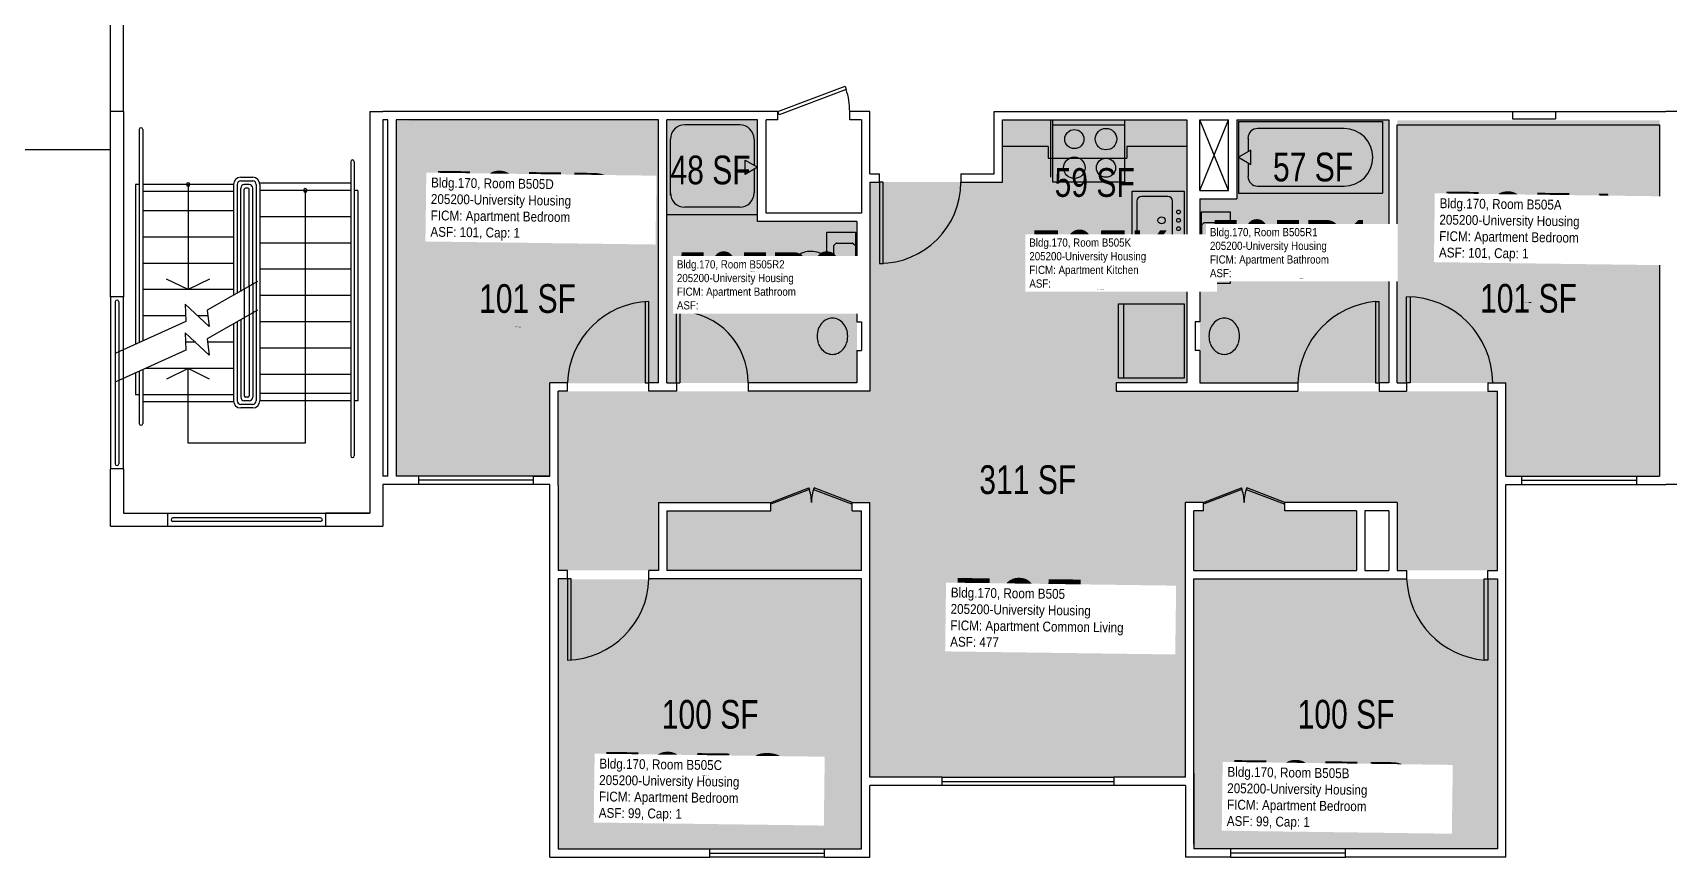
# Model space of a CAD drawing. Header units: inches. Extents: x -88 to 3164, y -85 to 1655.
# Drawn here: x 1328 to 2012, y -51 to 294 of the extents above; entities that cross this region are included whole.
import ezdxf
from ezdxf.enums import TextEntityAlignment as Align

# ---------------------------------------------------------------- set-up
doc = ezdxf.new("R2010")
doc.units = ezdxf.units.IN
doc.header["$LTSCALE"] = 10
doc.header["$MEASUREMENT"] = 0
doc.layers.get('0').update_dxf_attribs({"linetype": 'CONTINUOUS'})
for name, color, linetype in [('A-DOOR', 2, 'CONTINUOUS'), ('A-FLOR', 3, 'CONTINUOUS'), ('A-GLAZ', 1, 'CONTINUOUS'), ('A-IDEN-RNUM', 7, 'CONTINUOUS'), ('A-IDEN-SNUM', 4, 'CONTINUOUS'), ('A-IDEN-VNUM', 4, 'CONTINUOUS'), ('A-ROOF', 2, 'CONTINUOUS'), ('A-WALL', 5, 'CONTINUOUS'), ('AREA-TEXT', 3, 'CONTINUOUS'), ('Rooms-Category-Color', 7, 'CONTINUOUS'), ('Rooms-College-Color', 7, 'CONTINUOUS'), ('Rooms-Department-Color', 7, 'CONTINUOUS'), ('Rooms-Division-Color', 7, 'CONTINUOUS'), ('Rooms-Information', 7, 'CONTINUOUS')]:
    doc.layers.add(name, color=color, linetype=linetype)
doc.styles.add('CP_AREA', font='arial.ttf', dxfattribs={"height": 15})
doc.styles.add('CP_ROOMSNUMBER', font='arial.ttf', dxfattribs={"height": 1})
doc.styles.add('CP_ROOMVNUMBER', font='arial.ttf', dxfattribs={"width": 0.85, "height": 0.075})

msp = doc.modelspace()

# ---------------------------------------------------------------- hatches: boundary and pattern name
at = {"layer": 'Rooms-Category-Color', "true_color": 0x728ef3}
for points in [[(1543.98, 108.71), (1479.73, 108.69), (1479.7, 257.69), (1589.45, 257.72), (1589.47, 147.72), (1543.97, 147.71)], [(1630.85, 257.92), (1630.85, 215.42), (1672.35, 215.42), (1672.35, 147.92), (1592.85, 147.92), (1592.85, 257.92)], [(1733.35, 257.92), (1810.35, 257.92), (1810.35, 147.92), (1733.35, 147.92)], [(1831.35, 257.92), (1894.85, 257.92), (1894.85, 147.92), (1815.85, 147.92), (1815.85, 224.92), (1831.35, 224.92)], [(1898.45, 257.79), (2008.2, 257.82), (2008.23, 108.82), (1943.98, 108.8), (1943.97, 147.8), (1898.47, 147.79)], [(1547.35, 69.42), (1547.35, 144.42), (1677.85, 144.42), (1677.85, 231.92), (1733.35, 231.92), (1733.35, 147.92), (1780.87, 147.92), (1780.87, 144.42), (1940.35, 144.42), (1940.35, 69.42), (1898.35, 69.42), (1898.35, 97.92), (1851.35, 97.92), (1851.35, 94.42), (1881.35, 94.42), (1881.35, 69.42), (1813.35, 69.42), (1813.35, 94.42), (1817.35, 94.42), (1817.35, 97.92), (1809.85, 97.92), (1809.85, -17.08), (1677.85, -17.08), (1677.85, 97.92), (1670.35, 97.92), (1670.35, 94.42), (1674.35, 94.42), (1674.35, 69.42), (1592.85, 69.42), (1592.85, 94.42), (1636.35, 94.42), (1636.35, 97.92), (1589.35, 97.92), (1589.35, 69.42)], [(1674.49, 65.74), (1547.49, 65.71), (1547.52, -47.29), (1674.52, -47.26)], [(1813.49, 65.77), (1940.49, 65.8), (1940.52, -47.2), (1813.52, -47.23)]]:
    msp.add_hatch(color=171, dxfattribs=at).paths.add_polyline_path(points)
at = {"layer": 'Rooms-College-Color', "true_color": 0xadadad}
for points in [[(1543.98, 108.71), (1479.73, 108.69), (1479.7, 257.69), (1589.45, 257.72), (1589.47, 147.72), (1543.97, 147.71)], [(1630.85, 257.92), (1630.85, 215.42), (1672.35, 215.42), (1672.35, 147.92), (1592.85, 147.92), (1592.85, 257.92)], [(1733.35, 257.92), (1810.35, 257.92), (1810.35, 147.92), (1733.35, 147.92)], [(1831.35, 257.92), (1894.85, 257.92), (1894.85, 147.92), (1815.85, 147.92), (1815.85, 224.92), (1831.35, 224.92)], [(1898.45, 257.79), (2008.2, 257.82), (2008.23, 108.82), (1943.98, 108.8), (1943.97, 147.8), (1898.47, 147.79)], [(1547.35, 69.42), (1547.35, 144.42), (1677.85, 144.42), (1677.85, 231.92), (1733.35, 231.92), (1733.35, 147.92), (1780.87, 147.92), (1780.87, 144.42), (1940.35, 144.42), (1940.35, 69.42), (1898.35, 69.42), (1898.35, 97.92), (1851.35, 97.92), (1851.35, 94.42), (1881.35, 94.42), (1881.35, 69.42), (1813.35, 69.42), (1813.35, 94.42), (1817.35, 94.42), (1817.35, 97.92), (1809.85, 97.92), (1809.85, -17.08), (1677.85, -17.08), (1677.85, 97.92), (1670.35, 97.92), (1670.35, 94.42), (1674.35, 94.42), (1674.35, 69.42), (1592.85, 69.42), (1592.85, 94.42), (1636.35, 94.42), (1636.35, 97.92), (1589.35, 97.92), (1589.35, 69.42)], [(1674.49, 65.74), (1547.49, 65.71), (1547.52, -47.29), (1674.52, -47.26)], [(1813.49, 65.77), (1940.49, 65.8), (1940.52, -47.2), (1813.52, -47.23)]]:
    msp.add_hatch(color=253, dxfattribs=at).paths.add_polyline_path(points)
at = {"layer": 'Rooms-Department-Color', "true_color": 0x604aed}
for points in [[(1543.98, 108.71), (1479.73, 108.69), (1479.7, 257.69), (1589.45, 257.72), (1589.47, 147.72), (1543.97, 147.71)], [(1630.85, 257.92), (1630.85, 215.42), (1672.35, 215.42), (1672.35, 147.92), (1592.85, 147.92), (1592.85, 257.92)], [(1733.35, 257.92), (1810.35, 257.92), (1810.35, 147.92), (1733.35, 147.92)], [(1831.35, 257.92), (1894.85, 257.92), (1894.85, 147.92), (1815.85, 147.92), (1815.85, 224.92), (1831.35, 224.92)], [(1898.45, 257.79), (2008.2, 257.82), (2008.23, 108.82), (1943.98, 108.8), (1943.97, 147.8), (1898.47, 147.79)], [(1547.35, 69.42), (1547.35, 144.42), (1677.85, 144.42), (1677.85, 231.92), (1733.35, 231.92), (1733.35, 147.92), (1780.87, 147.92), (1780.87, 144.42), (1940.35, 144.42), (1940.35, 69.42), (1898.35, 69.42), (1898.35, 97.92), (1851.35, 97.92), (1851.35, 94.42), (1881.35, 94.42), (1881.35, 69.42), (1813.35, 69.42), (1813.35, 94.42), (1817.35, 94.42), (1817.35, 97.92), (1809.85, 97.92), (1809.85, -17.08), (1677.85, -17.08), (1677.85, 97.92), (1670.35, 97.92), (1670.35, 94.42), (1674.35, 94.42), (1674.35, 69.42), (1592.85, 69.42), (1592.85, 94.42), (1636.35, 94.42), (1636.35, 97.92), (1589.35, 97.92), (1589.35, 69.42)], [(1674.49, 65.74), (1547.49, 65.71), (1547.52, -47.29), (1674.52, -47.26)], [(1813.49, 65.77), (1940.49, 65.8), (1940.52, -47.2), (1813.52, -47.23)]]:
    msp.add_hatch(color=173, dxfattribs=at).paths.add_polyline_path(points)
at = {"layer": 'Rooms-Division-Color', "true_color": 0x604aed}
for points in [[(1543.98, 108.71), (1479.73, 108.69), (1479.7, 257.69), (1589.45, 257.72), (1589.47, 147.72), (1543.97, 147.71)], [(1630.85, 257.92), (1630.85, 215.42), (1672.35, 215.42), (1672.35, 147.92), (1592.85, 147.92), (1592.85, 257.92)], [(1733.35, 257.92), (1810.35, 257.92), (1810.35, 147.92), (1733.35, 147.92)], [(1831.35, 257.92), (1894.85, 257.92), (1894.85, 147.92), (1815.85, 147.92), (1815.85, 224.92), (1831.35, 224.92)], [(1898.45, 257.79), (2008.2, 257.82), (2008.23, 108.82), (1943.98, 108.8), (1943.97, 147.8), (1898.47, 147.79)], [(1547.35, 69.42), (1547.35, 144.42), (1677.85, 144.42), (1677.85, 231.92), (1733.35, 231.92), (1733.35, 147.92), (1780.87, 147.92), (1780.87, 144.42), (1940.35, 144.42), (1940.35, 69.42), (1898.35, 69.42), (1898.35, 97.92), (1851.35, 97.92), (1851.35, 94.42), (1881.35, 94.42), (1881.35, 69.42), (1813.35, 69.42), (1813.35, 94.42), (1817.35, 94.42), (1817.35, 97.92), (1809.85, 97.92), (1809.85, -17.08), (1677.85, -17.08), (1677.85, 97.92), (1670.35, 97.92), (1670.35, 94.42), (1674.35, 94.42), (1674.35, 69.42), (1592.85, 69.42), (1592.85, 94.42), (1636.35, 94.42), (1636.35, 97.92), (1589.35, 97.92), (1589.35, 69.42)], [(1674.49, 65.74), (1547.49, 65.71), (1547.52, -47.29), (1674.52, -47.26)], [(1813.49, 65.77), (1940.49, 65.8), (1940.52, -47.2), (1813.52, -47.23)]]:
    msp.add_hatch(color=173, dxfattribs=at).paths.add_polyline_path(points)

# ---------------------------------------------------------------- linework, layer by layer
for p, q in [((1623.35, 255.89), (1600.35, 255.89)), ((1753.35, 257.92), (1753.35, 233.92)), ((1754.35, 231.92), (1754.35, 257.92)), ((1754.35, 255.84), (1784.35, 255.84)), ((1784.35, 257.92), (1784.35, 231.92)), ((1831.98, 257.29), (1831.98, 227.29)), ((1831.98, 257.29), (1892.23, 257.29)), ((1876.16, 254.34), (1840.01, 254.34)), ((1892.23, 257.29), (1892.23, 227.29)), ((1594.35, 226.39), (1594.35, 249.89)), ((1629.35, 249.89), (1629.35, 239)), ((1752.35, 246.85), (1733.35, 246.85)), ((1752.35, 246.85), (1752.35, 241.92)), ((1810.35, 246.85), (1785.29, 246.85)), ((1785.29, 246.85), (1785.29, 241.92)), ((1836, 250.33), (1836, 244.61)), ((1625.66, 235.14), (1625.66, 241.14)), ((1625.66, 241.14), (1630.85, 238.14)), ((1752.35, 241.92), (1785.29, 241.92)), ((1837.18, 245.29), (1831.98, 242.29)), ((1831.98, 242.29), (1837.18, 239.29)), ((1836, 239.97), (1836, 234.26)), ((1837.18, 239.29), (1837.18, 245.29)), ((1630.85, 238.14), (1625.66, 235.14)), ((1629.35, 237.27), (1629.35, 227.39)), ((1784.35, 231.92), (1754.35, 231.92)), ((1787.45, 227.96), (1787.45, 203.96)), ((1809.45, 227.96), (1787.45, 227.96)), ((1802.45, 225.96), (1791.45, 225.96)), ((1809.45, 203.96), (1809.45, 227.96)), ((1831.98, 227.29), (1892.23, 227.29)), ((1840.01, 230.24), (1876.16, 230.24)), ((1623.35, 221.39), (1600.35, 221.39)), ((1789.45, 223.96), (1789.45, 207.96)), ((1804.45, 207.96), (1804.45, 223.96)), ((1816.48, 219.5), (1828.48, 219.5)), ((1816.48, 189.5), (1816.48, 219.5)), ((1828.48, 219.5), (1828.48, 189.5)), ((1592.85, 218.42), (1630.85, 218.42)), ((1817.36, 214.79), (1816.48, 213.92)), ((1816.48, 213.92), (1816.48, 195.09)), ((1824.31, 214.92), (1817.65, 214.92)), ((1825.48, 213.92), (1824.6, 214.79)), ((1825.48, 210.42), (1825.48, 213.92)), ((1659.73, 211), (1671.73, 211)), ((1659.73, 181), (1659.73, 211)), ((1662.73, 205.42), (1663.61, 206.29)), ((1662.73, 201.98), (1662.73, 205.42)), ((1663.9, 206.42), (1670.56, 206.42)), ((1670.85, 206.29), (1671.73, 205.42)), ((1671.73, 211), (1671.73, 181)), ((1671.73, 205.42), (1671.73, 186.59)), ((1802.45, 205.96), (1791.45, 205.96)), ((1824.48, 201.98), (1824.48, 206.86)), ((1824.5, 206.97), (1825.48, 210.42)), ((1663.71, 198.47), (1662.75, 201.86)), ((1809.45, 203.96), (1787.45, 203.96)), ((1825.48, 198.42), (1824.5, 201.86)), ((1662.75, 189.97), (1663.71, 193.36)), ((1663.73, 193.48), (1663.73, 198.36)), ((1816.6, 194.79), (1817.48, 193.92)), ((1817.48, 193.92), (1824.48, 193.92)), ((1824.48, 193.92), (1825.36, 194.79)), ((1825.48, 195.09), (1825.48, 198.42)), ((1662.73, 186.59), (1662.73, 189.86)), ((1663.73, 185.42), (1662.85, 186.29)), ((1670.56, 185.42), (1663.73, 185.42)), ((1671.61, 186.29), (1670.85, 185.54)), ((1828.48, 189.5), (1816.48, 189.5)), ((1671.73, 181), (1659.73, 181)), ((1781.85, 149.92), (1781.85, 180.92)), ((1781.85, 180.92), (1809.35, 180.92)), ((1784.1, 149.92), (1784.1, 180.92)), ((1809.35, 180.92), (1809.35, 149.92)), ((1809.35, 149.92), (1781.85, 149.92))]:
    msp.add_line(p, q)
for centre, radius in [((1763.35, 249.91), 4), ((1776.58, 249.91), 4.5), ((1763.35, 237.92), 4.5), ((1776.58, 237.92), 4), ((1806.95, 219.42), 0.791), ((1799.83, 215.92), 1.5), ((1806.95, 215.92), 0.791), ((1806.95, 212.42), 0.791)]:
    msp.add_circle(centre, radius)
for centre, radius, start, end in [((1600.35, 249.89), 6, 90, 180), ((1623.35, 249.89), 6, 0, 90), ((1840.01, 250.33), 4.02, 90, 180), ((1876.16, 242.29), 12.05, 270, 90), ((1840.01, 234.26), 4.02, 180, 270), ((1600.35, 227.39), 6, 180, 270), ((1623.35, 227.39), 6, 270, 0), ((1791.45, 223.96), 2, 90, 180), ((1802.45, 223.96), 2, 0, 90), ((1817.65, 214.5), 0.418, 90, 135), ((1824.31, 214.5), 0.418, 45, 90), ((1663.9, 206), 0.418, 90, 135), ((1670.56, 206), 0.418, 45, 90), ((1791.45, 207.96), 2, 180, 270), ((1802.45, 207.96), 2, 270, 0), ((1824.9, 206.86), 0.418, 164.0546, 180), ((1832.28, 204.42), 5.8, 153.29881, 180), ((1833.58, 203.76), 7.26, 129.47246, 153.29881), ((1834.43, 202.74), 8.59, 108.83538, 129.47246), ((1834.98, 201.12), 10.29, 90, 108.83538), ((1835.5, 203.56), 7.87, 71.16462, 93.77544), ((1834.99, 202.09), 9.43, 50.52754, 71.16462), ((1836.37, 203.76), 7.26, 26.70119, 50.52754), ((1837.68, 204.42), 5.8, 0, 26.70119), ((1651.83, 195.26), 7.26, 129.47246, 153.29881), ((1653.21, 193.59), 9.43, 108.83538, 129.47246), ((1652.71, 195.06), 7.87, 86.22456, 108.83538), ((1653.23, 192.62), 10.29, 71.16462, 90), ((1653.78, 194.24), 8.59, 50.52754, 71.16462), ((1654.62, 195.26), 7.26, 26.70119, 50.52754), ((1663.15, 201.98), 0.418, 180, 195.9454), ((1824.9, 201.98), 0.418, 180, 195.9454), ((1832.28, 204.42), 5.8, 180, 206.70119), ((1833.58, 205.07), 7.26, 206.70119, 230.52754), ((1834.43, 206.1), 8.59, 230.52754, 251.16462), ((1835.53, 206.1), 8.59, 288.83538, 309.47246), ((1836.37, 205.07), 7.26, 309.47246, 333.29881), ((1837.68, 204.42), 5.8, 333.29881, 0), ((1650.53, 195.92), 5.8, 153.29881, 180), ((1650.53, 195.92), 5.8, 180, 206.70119), ((1651.83, 196.57), 7.26, 206.70119, 230.52754), ((1654.62, 196.57), 7.26, 309.47246, 333.29881), ((1655.93, 195.92), 5.8, 0, 26.70119), ((1655.93, 195.92), 5.8, 333.29881, 0), ((1663.31, 198.36), 0.418, 0, 15.9454), ((1663.31, 193.48), 0.418, 344.0546, 0), ((1816.9, 195.09), 0.418, 180, 225), ((1825.06, 195.09), 0.418, 315, 0), ((1834.98, 207.71), 10.29, 251.16462, 270), ((1834.98, 207.71), 10.29, 270, 288.83538), ((1652.68, 197.6), 8.59, 230.52754, 251.16462), ((1653.23, 199.21), 10.29, 251.16462, 270), ((1653.23, 199.21), 10.29, 270, 288.83538), ((1653.78, 197.6), 8.59, 288.83538, 309.47246), ((1663.15, 186.59), 0.418, 180, 225), ((1670.56, 185.84), 0.418, 270, 315), ((1671.31, 186.59), 0.418, 315, 0), ((1663.46, 167.86), 7.65, 139.89909, 160.77064), ((1662.65, 168.54), 6.59, 116.19159, 139.89909), ((1662.13, 169.6), 5.42, 90, 116.19159), ((1662.13, 169.6), 5.42, 63.80841, 90), ((1661.61, 168.54), 6.59, 40.10091, 63.80841), ((1660.8, 167.86), 7.65, 19.22936, 40.10091), ((1827.4, 167.86), 7.65, 139.89909, 160.77064), ((1826.59, 168.54), 6.59, 116.19159, 139.89909), ((1826.07, 169.6), 5.42, 90, 116.19159), ((1826.07, 169.6), 5.42, 63.80841, 90), ((1825.55, 168.54), 6.59, 40.10091, 63.80841), ((1824.74, 167.86), 7.65, 19.22936, 40.10091), ((1664.73, 167.42), 9, 160.77064, 180), ((1664.73, 167.42), 9, 180, 199.22936), ((1663.46, 166.97), 7.65, 199.22936, 220.10091), ((1660.8, 166.97), 7.65, 319.89909, 340.77064), ((1659.53, 167.42), 9, 0, 19.22936), ((1659.53, 167.42), 9, 340.77064, 0), ((1828.67, 167.42), 9, 160.77064, 180), ((1828.67, 167.42), 9, 180, 199.22936), ((1827.4, 166.97), 7.65, 199.22936, 220.10091), ((1824.74, 166.97), 7.65, 319.89909, 340.77064), ((1823.47, 167.42), 9, 0, 19.22936), ((1823.47, 167.42), 9, 340.77064, 0), ((1662.65, 166.29), 6.59, 220.10091, 243.80841), ((1662.13, 165.24), 5.42, 243.80841, 270), ((1662.13, 165.24), 5.42, 270, 296.19159), ((1661.61, 166.29), 6.59, 296.19159, 319.89909), ((1826.59, 166.29), 6.59, 220.10091, 243.80841), ((1826.07, 165.24), 5.42, 243.80841, 270), ((1826.07, 165.24), 5.42, 270, 296.19159), ((1825.55, 166.29), 6.59, 296.19159, 319.89909)]:
    msp.add_arc(centre, radius, start, end)
at = {"layer": 'A-DOOR'}
for p, q in [((1639.35, 261.42), (1667.42, 272.01)), ((1667.92, 270.68), (1639.85, 260.09)), ((1667.42, 272.01), (1667.92, 270.68)), ((1639.85, 260.09), (1639.35, 261.42)), ((1683.35, 231.92), (1681.85, 231.92)), ((1681.85, 231.92), (1681.85, 197.92)), ((1683.35, 197.92), (1683.35, 231.92)), ((1681.85, 197.92), (1683.35, 197.92)), ((1583.85, 181.92), (1583.85, 147.92)), ((1585.35, 147.92), (1585.35, 181.92)), ((1889.35, 181.92), (1889.35, 147.92)), ((1889.35, 181.92), (1890.85, 181.92)), ((1890.85, 147.92), (1890.85, 181.92)), ((1902.35, 147.92), (1902.35, 183.92)), ((1903.85, 183.92), (1903.85, 147.92)), ((1596.85, 147.92), (1596.85, 177.92)), ((1596.85, 177.92), (1598.35, 177.92)), ((1598.35, 177.92), (1598.35, 147.92)), ((1583.85, 147.92), (1585.35, 147.92)), ((1596.85, 147.92), (1598.35, 147.92)), ((1889.35, 147.92), (1890.85, 147.92)), ((1903.85, 147.92), (1902.35, 147.92)), ((1636.35, 97.92), (1652.23, 104)), ((1652.48, 103.34), (1636.61, 97.26)), ((1652.23, 104), (1652.48, 103.34)), ((1654.48, 104), (1654.23, 103.34)), ((1654.23, 103.34), (1670.1, 97.26)), ((1670.35, 97.92), (1654.48, 104)), ((1817.35, 97.92), (1833.23, 104)), ((1833.48, 103.34), (1817.61, 97.26)), ((1833.23, 104), (1833.48, 103.34)), ((1835.48, 104), (1835.23, 103.34)), ((1835.23, 103.34), (1851.1, 97.26)), ((1851.35, 97.92), (1835.48, 104)), ((1636.61, 97.26), (1636.35, 97.92)), ((1670.1, 97.26), (1670.35, 97.92)), ((1817.61, 97.26), (1817.35, 97.92)), ((1851.1, 97.26), (1851.35, 97.92)), ((1551.35, 65.92), (1551.35, 31.92)), ((1552.85, 65.92), (1551.35, 65.92)), ((1552.85, 31.92), (1552.85, 65.92)), ((1934.85, 65.92), (1936.35, 65.92)), ((1934.85, 31.92), (1934.85, 65.92)), ((1936.35, 65.92), (1936.35, 31.92)), ((1936.35, 31.92), (1934.85, 31.92))]:
    msp.add_line(p, q, dxfattribs=at)
for centre, radius, start, end in [((1642.16, 261.79), 27.2, 359.22408, 19.05218), ((1681.85, 231.92), 34, 270, 0), ((1586.32, 146.96), 34.97, 91.57576, 178.42424), ((1892.46, 146.42), 35.64, 94.99827, 177.58607), ((1902.35, 147.92), 36, 0, 90), ((1597.08, 148.17), 29.77, 359.51034, 87.55206), ((1636.35, 97.92), 17, 0, 20.97746), ((1670.35, 97.92), 17, 159.02254, 180), ((1817.35, 97.92), 17, 0, 20.97746), ((1851.35, 97.92), 17, 159.02254, 180), ((1550.39, 66.88), 34.97, 271.57576, 358.42424), ((1937.99, 67.45), 35.67, 182.4645, 264.95117)]:
    msp.add_arc(centre, radius, start, end, dxfattribs=at)
at = {"layer": 'A-FLOR'}
for p, q in [((1372.1, 253.92), (1372.1, 164.63)), ((1373.6, 253.92), (1373.6, 165.31)), ((1827.85, 228.42), (1815.85, 257.92)), ((1815.85, 228.42), (1827.85, 257.92)), ((1460.6, 240.42), (1460.6, 117.42)), ((1462.1, 240.42), (1462.1, 117.42)), ((1414.6, 233.92), (1419.6, 233.92)), ((1370.6, 230.92), (1370.6, 163.95)), ((1372.1, 230.92), (1370.6, 230.92)), ((1411.6, 230.92), (1373.6, 230.92)), ((1411.6, 227.92), (1373.6, 227.92)), ((1392.6, 230.92), (1392.6, 186.92)), ((1411.6, 230.92), (1411.6, 184.45)), ((1413.1, 230.92), (1413.1, 185.3)), ((1414.6, 232.42), (1419.6, 232.42)), ((1414.6, 186.29), (1414.6, 229.42)), ((1418.1, 230.92), (1416.1, 230.92)), ((1416.1, 187.14), (1416.1, 228.92)), ((1417.6, 229.42), (1416.6, 229.42)), ((1418.1, 188.28), (1418.1, 228.92)), ((1419.6, 189.13), (1419.6, 229.42)), ((1421.1, 230.92), (1421.1, 140.42)), ((1460.6, 231.42), (1422.56, 231.42)), ((1422.6, 230.92), (1422.6, 140.42)), ((1460.6, 228.42), (1422.6, 228.42)), ((1441.6, 228.42), (1441.6, 122.63)), ((1463.6, 228.42), (1462.1, 228.42)), ((1463.6, 228.42), (1463.6, 140.42)), ((1411.6, 219.92), (1373.6, 219.92)), ((1460.6, 217.42), (1422.6, 217.42)), ((1411.6, 208.92), (1373.6, 208.92)), ((1460.6, 206.42), (1422.6, 206.42)), ((1411.6, 197.92), (1373.6, 197.92)), ((1460.6, 195.42), (1422.6, 195.42)), ((1411.6, 186.92), (1373.6, 186.92)), ((1392.6, 186.92), (1383.6, 191.31)), ((1401.6, 191.31), (1392.6, 186.92)), ((1421.61, 190.27), (1400.51, 178.3)), ((1414.6, 186.29), (1414.6, 186.15)), ((1416.1, 187.14), (1416.1, 142.42)), ((1418.1, 188.28), (1418.1, 142.42)), ((1419.6, 189.13), (1419.6, 141.92)), ((1362.1, 181.81), (1362.1, 114.03)), ((1363.6, 181.81), (1363.6, 114.03)), ((1401.34, 171.45), (1391.38, 180.83)), ((1391.38, 180.83), (1391.68, 173.61)), ((1400.51, 178.3), (1401.34, 171.45)), ((1421.61, 178.27), (1400.51, 166.3)), ((1460.6, 184.42), (1422.6, 184.42)), ((1391.68, 173.61), (1362.36, 160.33)), ((1391.84, 175.92), (1373.6, 175.92)), ((1401.05, 175.92), (1396.85, 175.92)), ((1411.6, 172.45), (1411.6, 140.42)), ((1413.1, 173.3), (1413.1, 140.42)), ((1414.6, 174.15), (1414.6, 141.92)), ((1460.6, 173.42), (1422.6, 173.42)), ((1401.34, 159.45), (1391.38, 168.83)), ((1391.38, 168.83), (1391.68, 161.61)), ((1395.79, 164.92), (1391.79, 164.92)), ((1400.51, 166.3), (1401.34, 159.45)), ((1411.6, 164.92), (1400.93, 164.92)), ((1391.68, 161.61), (1362.36, 148.33)), ((1460.6, 162.42), (1422.6, 162.42)), ((1370.6, 151.95), (1370.6, 142.92)), ((1372.1, 152.63), (1372.1, 130.92)), ((1373.6, 153.31), (1373.6, 130.92)), ((1411.6, 153.92), (1374.95, 153.92)), ((1392.6, 153.92), (1383.6, 149.53)), ((1392.6, 122.63), (1392.6, 153.92)), ((1401.6, 149.53), (1392.6, 153.92)), ((1460.6, 151.42), (1422.6, 151.42)), ((1372.1, 142.92), (1370.6, 142.92)), ((1411.6, 142.92), (1373.6, 142.92)), ((1411.6, 139.92), (1373.6, 139.92)), ((1419.6, 138.92), (1414.6, 138.92)), ((1419.6, 137.42), (1414.6, 137.42)), ((1418.1, 140.42), (1416.1, 140.42)), ((1417.6, 141.92), (1416.6, 141.92)), ((1460.6, 143.42), (1422.6, 143.42)), ((1460.6, 140.42), (1422.6, 140.42)), ((1463.6, 140.42), (1462.1, 140.42)), ((1441.6, 122.63), (1392.6, 122.63)), ((1447.99, 91.42), (1386.22, 91.42)), ((1447.99, 89.92), (1386.22, 89.92))]:
    msp.add_line(p, q, dxfattribs=at)
for centre, radius, start, end in [((1372.85, 253.92), 0.75, 0, 180), ((1461.35, 240.42), 0.75, 0, 180), ((1414.6, 230.92), 3, 90, 180), ((1419.6, 230.92), 3, 0, 90), ((1392.6, 230.92), 0.75, 90, 270), ((1392.6, 230.92), 0.75, 270, 90), ((1414.6, 230.92), 1.5, 90, 180), ((1416.1, 229.42), 1.5, 90, 180), ((1416.6, 228.92), 0.5, 90, 180), ((1417.6, 228.92), 0.5, 0, 90), ((1418.1, 229.42), 1.5, 0, 90), ((1419.6, 230.92), 1.5, 0, 90), ((1441.6, 228.42), 0.75, 90, 270), ((1441.6, 228.42), 0.75, 270, 90), ((1362.85, 181.81), 0.75, 0, 180), ((1414.6, 140.42), 3, 180, 270), ((1414.6, 140.42), 1.5, 180, 270), ((1416.1, 141.92), 1.5, 180, 270), ((1416.6, 142.42), 0.5, 180, 270), ((1417.6, 142.42), 0.5, 270, 0), ((1418.1, 141.92), 1.5, 270, 0), ((1419.6, 140.42), 1.5, 270, 0), ((1419.6, 140.42), 3, 270, 0), ((1372.85, 130.92), 0.75, 180, 0), ((1461.35, 117.42), 0.75, 180, 0), ((1362.85, 114.03), 0.75, 180, 0), ((1386.22, 90.67), 0.75, 90, 270), ((1447.99, 90.67), 0.75, 270, 90)]:
    msp.add_arc(centre, radius, start, end, dxfattribs=at)
at = {"layer": 'A-GLAZ'}
for p, q in [((1537.1, 108.92), (1489.1, 108.92)), ((1537.1, 107.17), (1489.1, 107.17)), ((1537.1, 105.42), (1489.1, 105.42)), ((1950.6, 108.92), (1998.6, 108.92)), ((1950.6, 107.17), (1998.6, 107.17)), ((1950.6, 105.42), (1998.6, 105.42)), ((1707.85, -17.08), (1779.85, -17.08)), ((1707.85, -18.83), (1779.85, -18.83)), ((1779.85, -20.58), (1707.85, -20.58)), ((1610.85, -47.08), (1658.85, -47.08)), ((1876.85, -47.08), (1828.85, -47.08)), ((1610.85, -48.83), (1658.85, -48.83)), ((1658.85, -50.58), (1610.85, -50.58)), ((1876.85, -48.83), (1828.85, -48.83)), ((1828.85, -50.58), (1876.85, -50.58))]:
    msp.add_line(p, q, dxfattribs=at)
at = {"layer": 'A-ROOF'}
msp.add_line((1360.1, 245.42), (1283.6, 245.42), dxfattribs=at)
at = {"layer": 'A-WALL'}
for p, q in [((1360.1, 261.42), (1360.1, 356.92)), ((1365.6, 261.42), (1365.6, 351.42)), ((1360.1, 183.92), (1360.1, 261.42)), ((1365.6, 261.42), (1360.1, 261.42)), ((1365.6, 261.42), (1365.6, 183.92)), ((1468.6, 261.42), (1468.6, 93.42)), ((1468.6, 261.42), (1474.1, 261.42)), ((1476.85, 261.42), (1474.1, 261.42)), ((1639.35, 261.42), (1476.85, 261.42)), ((1639.35, 257.92), (1639.35, 261.42)), ((1677.85, 261.42), (1669.35, 261.42)), ((1669.35, 257.92), (1669.35, 261.42)), ((1677.85, 235.42), (1677.85, 261.42)), ((1729.85, 261.42), (1946.6, 261.42)), ((1729.85, 235.42), (1729.85, 261.42)), ((1946.6, 261.42), (1946.6, 258.42)), ((1946.6, 261.42), (1964.6, 261.42)), ((1964.6, 261.42), (1964.6, 258.42)), ((1964.6, 261.42), (2010.85, 261.42)), ((2057.1, 261.42), (2010.85, 261.42)), ((1476.1, 257.92), (1474.1, 257.92)), ((1474.1, 257.92), (1474.1, 108.92)), ((1476.1, 108.92), (1476.1, 257.92)), ((1589.35, 257.92), (1479.6, 257.92)), ((1479.6, 257.92), (1479.6, 108.92)), ((1589.35, 147.92), (1589.35, 257.92)), ((1592.85, 147.92), (1592.85, 257.92)), ((1630.85, 257.92), (1592.85, 257.92)), ((1630.85, 215.42), (1630.85, 257.92)), ((1634.35, 218.92), (1634.35, 257.92)), ((1639.35, 257.92), (1634.35, 257.92)), ((1674.35, 257.92), (1669.35, 257.92)), ((1674.35, 257.92), (1674.35, 218.92)), ((1733.35, 231.92), (1733.35, 257.92)), ((1733.35, 257.92), (1810.35, 257.92)), ((1810.35, 257.92), (1810.35, 147.92)), ((1815.85, 228.42), (1815.85, 257.92)), ((1815.85, 257.92), (1827.85, 257.92)), ((1827.85, 228.42), (1827.85, 257.92)), ((1831.35, 257.92), (1831.35, 224.92)), ((1831.35, 257.92), (1894.85, 257.92)), ((1894.85, 257.92), (1894.85, 147.92)), ((1898.35, 147.92), (1898.35, 255.92)), ((1898.35, 255.92), (2008.1, 255.92)), ((1946.6, 258.42), (1964.6, 258.42)), ((2008.1, 255.92), (2008.1, 108.92)), ((1677.85, 235.42), (1681.85, 235.42)), ((1681.85, 231.92), (1681.85, 235.42)), ((1715.85, 235.42), (1715.85, 231.92)), ((1715.85, 235.42), (1729.85, 235.42)), ((1677.85, 231.92), (1681.85, 231.92)), ((1677.85, 231.92), (1677.85, 144.42)), ((1715.85, 231.92), (1733.35, 231.92)), ((1815.85, 228.42), (1827.85, 228.42)), ((1815.85, 224.92), (1815.85, 173.42)), ((1815.85, 224.92), (1831.35, 224.92)), ((1672.35, 215.42), (1630.85, 215.42)), ((1674.35, 218.92), (1634.35, 218.92)), ((1672.35, 215.42), (1672.35, 173.42)), ((1365.6, 183.92), (1360.1, 183.92)), ((1360.1, 183.92), (1360.1, 111.92)), ((1365.6, 111.92), (1365.6, 183.92)), ((1672.35, 173.42), (1674.35, 173.42)), ((1674.35, 173.42), (1674.35, 161.42)), ((1813.84, 173.42), (1813.84, 161.42)), ((1815.85, 173.42), (1813.84, 173.42)), ((1672.35, 161.42), (1674.35, 161.42)), ((1672.35, 161.42), (1672.35, 147.92)), ((1815.85, 161.42), (1813.84, 161.42)), ((1815.85, 161.42), (1815.85, 147.92)), ((1543.85, 108.92), (1543.85, 147.92)), ((1551.35, 147.92), (1543.85, 147.92)), ((1547.35, 104.92), (1547.35, 144.42)), ((1551.35, 144.42), (1547.35, 144.42)), ((1551.35, 144.42), (1551.35, 147.92)), ((1589.35, 147.92), (1585.35, 147.92)), ((1585.35, 144.42), (1585.35, 147.92)), ((1596.85, 144.42), (1585.35, 144.42)), ((1592.85, 147.92), (1596.85, 147.92)), ((1596.85, 147.92), (1596.85, 144.42)), ((1596.85, 147.92), (1596.85, 144.42)), ((1672.35, 147.92), (1626.85, 147.92)), ((1626.85, 147.92), (1626.85, 144.42)), ((1677.85, 144.42), (1626.85, 144.42)), ((1810.35, 147.92), (1780.87, 147.92)), ((1780.87, 147.92), (1780.87, 144.42)), ((1780.87, 144.42), (1810.35, 144.42)), ((1810.35, 144.42), (1856.85, 144.42)), ((1815.85, 147.92), (1856.85, 147.92)), ((1833.48, 147.92), (1852.85, 147.92)), ((1856.85, 147.92), (1856.85, 144.42)), ((1894.85, 147.92), (1890.85, 147.92)), ((1890.85, 147.92), (1890.85, 144.42)), ((1890.85, 144.42), (1902.35, 144.42)), ((1898.35, 147.92), (1902.35, 147.92)), ((1902.35, 147.92), (1902.35, 144.42)), ((1902.35, 147.92), (1902.35, 144.42)), ((1936.35, 147.92), (1943.85, 147.92)), ((1936.35, 147.92), (1936.35, 144.42)), ((1936.35, 144.42), (1940.35, 144.42)), ((1940.35, 105.42), (1940.35, 144.42)), ((1943.85, 108.92), (1943.85, 147.92)), ((1360.1, 87.92), (1360.1, 111.92)), ((1365.6, 111.92), (1360.1, 111.92)), ((1365.6, 111.92), (1365.6, 93.42)), ((1476.1, 108.92), (1474.1, 108.92)), ((1476.85, 105.42), (1474.1, 105.42)), ((1474.1, 105.42), (1474.1, 91.42)), ((1489.1, 105.42), (1476.85, 105.42)), ((1489.1, 108.92), (1479.6, 108.92)), ((1489.1, 105.42), (1489.1, 108.92)), ((1537.1, 105.42), (1537.1, 108.92)), ((1543.85, 108.92), (1537.1, 108.92)), ((1537.1, 108.92), (1543.85, 108.92)), ((1543.85, 105.42), (1537.1, 105.42)), ((1543.85, -50.58), (1543.85, 105.42)), ((1547.35, 104.92), (1547.35, 69.42)), ((1940.35, 69.42), (1940.35, 105.42)), ((1943.85, 108.92), (1950.6, 108.92)), ((1943.85, 105.42), (1950.6, 105.42)), ((1943.85, -50.58), (1943.85, 105.42)), ((1950.6, 105.42), (1950.6, 108.92)), ((1998.6, 105.42), (1998.6, 108.92)), ((1998.6, 108.92), (2008.1, 108.92)), ((1998.6, 105.42), (2010.85, 105.42)), ((2023.1, 105.42), (2010.85, 105.42)), ((1589.35, 97.92), (1589.35, 69.42)), ((1589.35, 97.92), (1636.35, 97.92)), ((1636.35, 94.42), (1636.35, 97.92)), ((1670.35, 97.92), (1677.85, 97.92)), ((1670.35, 94.42), (1670.35, 97.92)), ((1677.85, -17.08), (1677.85, 97.92)), ((1809.85, -17.08), (1809.85, 97.92)), ((1817.35, 97.92), (1809.85, 97.92)), ((1817.35, 94.42), (1817.35, 97.92)), ((1898.35, 97.92), (1851.35, 97.92)), ((1851.35, 94.42), (1851.35, 97.92)), ((1898.35, 97.92), (1898.35, 69.42)), ((1365.6, 93.42), (1384.1, 93.42)), ((1384.1, 93.42), (1450.1, 93.42)), ((1384.1, 87.92), (1384.1, 93.42)), ((1450.1, 93.42), (1468.6, 93.42)), ((1468.6, 93.42), (1450.1, 93.42)), ((1450.1, 93.42), (1450.1, 87.92)), ((1474.1, 91.42), (1474.1, 87.92)), ((1592.85, 94.42), (1592.85, 69.42)), ((1592.85, 94.42), (1636.35, 94.42)), ((1670.35, 94.42), (1674.35, 94.42)), ((1674.35, 69.42), (1674.35, 94.42)), ((1813.35, 69.42), (1813.35, 94.42)), ((1817.35, 94.42), (1813.35, 94.42)), ((1881.35, 94.42), (1851.35, 94.42)), ((1881.35, 94.42), (1881.35, 69.42)), ((1894.85, 94.42), (1884.85, 94.42)), ((1884.85, 94.42), (1884.85, 69.42)), ((1894.85, 94.42), (1894.85, 69.42)), ((1360.1, 87.92), (1384.1, 87.92)), ((1384.1, 87.92), (1450.1, 87.92)), ((1450.1, 87.92), (1474.1, 87.92)), ((1551.35, 69.42), (1547.35, 69.42)), ((1551.35, 65.92), (1551.35, 69.42)), ((1589.35, 69.42), (1585.35, 69.42)), ((1585.35, 65.92), (1585.35, 69.42)), ((1674.35, 69.42), (1592.85, 69.42)), ((1813.35, 69.42), (1881.35, 69.42)), ((1884.85, 69.42), (1894.85, 69.42)), ((1898.35, 69.42), (1902.35, 69.42)), ((1902.35, 69.42), (1902.35, 65.92)), ((1936.35, 65.92), (1936.35, 69.42)), ((1936.35, 69.42), (1940.35, 69.42)), ((1551.35, 65.92), (1547.35, 65.92)), ((1547.35, 65.92), (1547.35, -47.08)), ((1674.35, 65.92), (1585.35, 65.92)), ((1674.35, -15.33), (1674.35, 65.92)), ((1813.35, -15.33), (1813.35, 65.92)), ((1813.35, 65.92), (1902.35, 65.92)), ((1936.35, 65.92), (1940.35, 65.92)), ((1940.35, 65.92), (1940.35, -47.08)), ((1674.35, -47.08), (1674.35, -15.33)), ((1707.85, -17.08), (1677.85, -17.08)), ((1707.85, -17.08), (1707.85, -20.58)), ((1779.85, -17.08), (1779.85, -20.58)), ((1809.85, -17.08), (1779.85, -17.08)), ((1813.35, -45.08), (1813.35, -15.33)), ((1813.35, -15.33), (1813.35, -47.08)), ((1677.85, -50.58), (1677.85, -20.58)), ((1707.85, -20.58), (1677.85, -20.58)), ((1809.85, -20.58), (1779.85, -20.58)), ((1809.85, -20.58), (1809.85, -50.58)), ((1547.35, -47.08), (1610.85, -47.08)), ((1610.85, -50.58), (1610.85, -47.08)), ((1658.85, -50.58), (1658.85, -47.08)), ((1658.85, -47.08), (1674.35, -47.08)), ((1828.85, -47.08), (1813.35, -47.08)), ((1828.85, -50.58), (1828.85, -47.08)), ((1876.85, -50.58), (1876.85, -47.08)), ((1940.35, -47.08), (1876.85, -47.08)), ((1543.85, -50.58), (1610.85, -50.58)), ((1658.85, -50.58), (1677.85, -50.58)), ((1828.85, -50.58), (1809.85, -50.58)), ((1943.85, -50.58), (1876.85, -50.58))]:
    msp.add_line(p, q, dxfattribs=at)

# ---------------------------------------------------------------- texts
at = {"layer": 'A-IDEN-RNUM', "style": 'CP_ROOMSNUMBER'}
for s, p in [('0505-R2', (1627.8, 194.39)), ('0505-R1', (1857.62, 191.47)), ('0505-K0', (1772.87, 186.75))]:
    msp.add_text(s, height=0.36, dxfattribs=at).set_placement(p)
for s, rotation, p in [('0505-A0', 359.24, (1952.08, 181.38)), ('0505-D0', 359.2, (1529.4, 171.15)), ('0505-00', 359.2, (1733.7, 57.67)), ('0505-C0', 359.24, (1607.57, -16.59)), ('0505-B0', 359.2, (1862.72, -20.76))]:
    msp.add_text(s, height=0.36, rotation=rotation, dxfattribs=at).set_placement(p)
at = {"layer": 'A-IDEN-SNUM', "style": 'CP_ROOMSNUMBER'}
for s, p in [('1700B505R2', (1627.8, 194.39)), ('1700B505R1', (1857.62, 191.47)), ('1700B505K0', (1772.87, 186.75))]:
    msp.add_text(s, height=0.36, dxfattribs=at).set_placement(p)
for s, rotation, p in [('1700B505A0', 359.24, (1952.08, 181.38)), ('1700B505D0', 359.2, (1529.4, 171.15)), ('1700B50500', 359.2, (1733.7, 57.67)), ('1700B505C0', 359.24, (1607.57, -16.59)), ('1700B505B0', 359.2, (1862.72, -20.76))]:
    msp.add_text(s, height=0.36, rotation=rotation, dxfattribs=at).set_placement(p)
at = {"layer": 'A-IDEN-VNUM', "style": 'CP_ROOMVNUMBER', "width": 0.85}
for s, rotation, p in [('505D', 359.24, (1493.93, 207.86)), ('505A', 359.24404, (1915.84, 199.21)), ('505', 359.24, (1711.37, 37.52)), ('505C', 359.24, (1564.34, -35.25)), ('505B', 359.24, (1827.08, -38.67))]:
    msp.add_text(s, height=28.8, rotation=rotation, dxfattribs=at).set_placement(p)
at = {"layer": 'A-IDEN-VNUM', "style": 'CP_ROOMVNUMBER'}
for s, width, p in [('505R1', 0.7, (1820.09, 192.07)), ('505K', 0.75, (1744.52, 187.71, 0)), ('505R2', 0.7, (1597.09, 178.59))]:
    msp.add_text(s, height=24, dxfattribs=dict(at, width=width)).set_placement(p)
at = {"layer": 'AREA-TEXT', "style": 'CP_AREA', "width": 0.75}
for s, p in [('48 SF', (1611.15, 237)), ('57 SF', (1863.2, 238.24)), ('59 SF', (1771.85, 231.75)), ('101 SF', (1534.59, 183.2)), ('101 SF', (1953.34, 183.31)), ('311 SF', (1743.85, 107.42)), ('100 SF', (1611.01, 9.22)), ('100 SF', (1877.01, 9.28))]:
    msp.add_text(s, height=12, dxfattribs=at).set_placement(p, align=Align.MIDDLE_CENTER)

# ---------------------------------------------------------------- next in the draw order: texts
at = {"layer": 'Rooms-Information', "char_height": 4.1143, "width": 92.16, "attachment_point": 7, "style": 'CP_ROOMVNUMBER', "bg_fill": 3, "box_fill_scale": 1.5, "bg_fill_color": 256, "bg_fill_true_color": 13158600, "bg_fill_transparency": 0}
for s, insert, rotation in [('Bldg.170, Room B505D^M^J205200-University Housing^M^JFICM: Apartment Bedroom^M^JASF: 101, Cap: 1', (1493.93, 207.86), 359.24), ('Bldg.170, Room B505A^M^J205200-University Housing^M^JFICM: Apartment Bedroom^M^JASF: 101, Cap: 1', (1915.84, 199.21), 359.24404), ('Bldg.170, Room B505^M^J205200-University Housing^M^JFICM: Apartment Common Living^M^JASF: 477', (1711.37, 37.52), 359.24), ('Bldg.170, Room B505C^M^J205200-University Housing^M^JFICM: Apartment Bedroom^M^JASF: 99, Cap: 1', (1564.34, -35.25), 359.24), ('Bldg.170, Room B505B^M^J205200-University Housing^M^JFICM: Apartment Bedroom^M^JASF: 99, Cap: 1', (1827.08, -38.67), 359.24)]:
    msp.add_mtext(s, dxfattribs=dict(at, insert=insert, rotation=rotation))
at = {"layer": 'Rooms-Information', "char_height": 3.4286, "width": 76.8, "attachment_point": 7, "style": 'CP_ROOMVNUMBER', "bg_fill": 3, "box_fill_scale": 1.5, "bg_fill_color": 256, "bg_fill_true_color": 13158600, "bg_fill_transparency": 0}
for s, insert in [('Bldg.170, Room B505K^M^J205200-University Housing^M^JFICM: Apartment Kitchen^M^JASF: ', (1744.52, 187.71, 0)), ('Bldg.170, Room B505R2^M^J205200-University Housing^M^JFICM: Apartment Bathroom^M^JASF: ', (1597.09, 178.59))]:
    msp.add_mtext(s, dxfattribs=dict(at, insert=insert))

# ---------------------------------------------------------------- next in the draw order: texts
at = {"layer": 'Rooms-Information', "insert": (1820.09, 192.07), "char_height": 3.4286, "width": 76.8, "attachment_point": 7, "style": 'CP_ROOMVNUMBER', "bg_fill": 3, "box_fill_scale": 1.5, "bg_fill_color": 256, "bg_fill_true_color": 13158600, "bg_fill_transparency": 0}
msp.add_mtext('Bldg.170, Room B505R1^M^J205200-University Housing^M^JFICM: Apartment Bathroom^M^JASF: ', dxfattribs=at)

doc.saveas('drawing.dxf')
